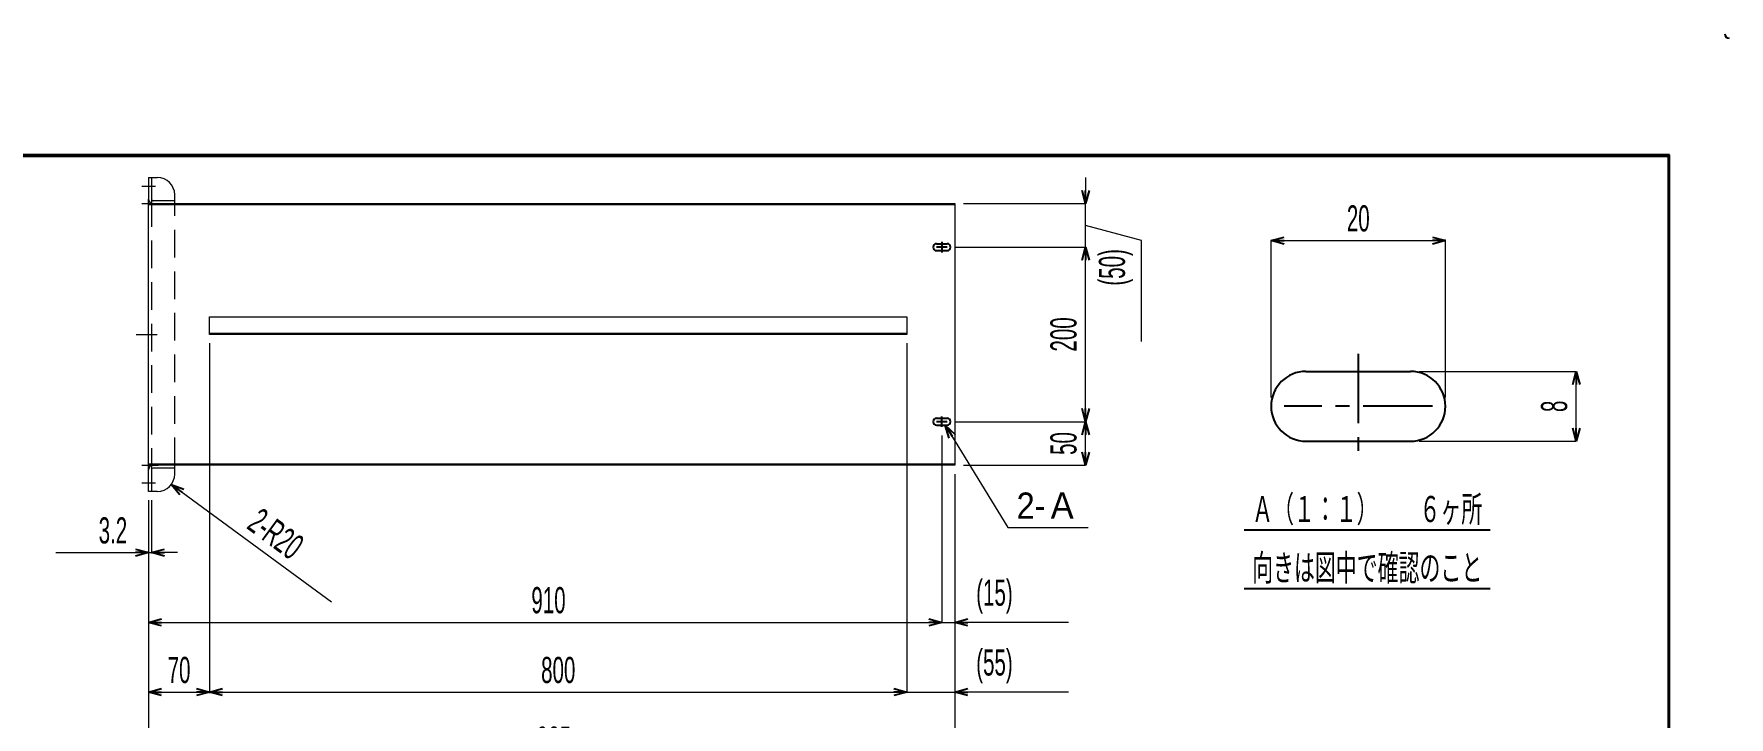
# Model space of a CAD drawing. Header units: millimetres. Extents: x -1485 to 1485, y -1050 to 1050.
# Drawn here: x -460 to 1485, y 267 to 1050 of the extents above; entities that cross this region are included whole.
import ezdxf
from ezdxf.enums import TextEntityAlignment as Align

# ---------------------------------------------------------------- set-up
doc = ezdxf.new("R2010")
doc.units = ezdxf.units.MM
doc.header["$LTSCALE"] = 2.5
doc.linetypes.add('CENTER', pattern=[50.8, 31.75, -6.35, 6.35, -6.35])
doc.linetypes.add('DASHED', pattern=[19.05, 12.7, -6.35])
for name, color, linetype in [('Layer0001', 7, 'Continuous'), ('Layer0012', 7, 'Continuous'), ('Layer0013', 7, 'Continuous'), ('Layer0014', 7, 'Continuous')]:
    doc.layers.add(name, color=color, linetype=linetype)
doc.styles.add('dcStyle0', font='ＭＳ Ｐゴシック', dxfattribs={"width": 0.6})
doc.dimstyles.new('dc_Radial01', dxfattribs={"dimtxt": 30, "dimasz": 15.00113, "dimexe": 0, "dimexo": 10, "dimgap": 10, "dimtad": 3, "dimdec": 1, "dimdsep": 46, "dimtxsty": 'dcStyle0', "dimblk1": 'OPEN30', "dimblk2": 'OPEN30', "dimsah": 1, "dimcen": 0.09, "dimclrd": 4, "dimclre": 4, "dimclrt": 4, "dimadec": 0, "dimazin": 2, "dimtfac": 1, "dimtdec": 4, "dimtofl": 0, "dimtmove": 0, "dimatfit": 3, "dimfxl": 1, "dimarcsym": 1})
doc.dimstyles.new('dc_Rotated', dxfattribs={"dimtxt": 30, "dimasz": 15.00113, "dimexe": 0, "dimexo": 10, "dimgap": 10, "dimtad": 3, "dimdec": 1, "dimdsep": 46, "dimtxsty": 'dcStyle0', "dimblk1": 'OPEN30', "dimblk2": 'OPEN30', "dimsah": 1, "dimcen": 0.09, "dimclrd": 4, "dimclre": 4, "dimclrt": 4, "dimadec": 0, "dimazin": 2, "dimtfac": 1, "dimtdec": 4, "dimtmove": 0, "dimatfit": 3, "dimfxl": 1, "dimarcsym": 1})
doc.dimstyles.new('dc_Rotated_F4', dxfattribs={"dimtxt": 30, "dimasz": 15.00113, "dimexe": 0, "dimexo": 10, "dimgap": 10, "dimtad": 3, "dimdec": 1, "dimdsep": 46, "dimtxsty": 'dcStyle0', "dimblk1": 'OPEN30', "dimblk2": 'OPEN30', "dimsah": 1, "dimcen": 0.09, "dimclrd": 4, "dimclre": 4, "dimclrt": 4, "dimadec": 0, "dimazin": 2, "dimtfac": 1, "dimtdec": 4, "dimtmove": 1, "dimatfit": 3, "dimfxl": 1, "dimarcsym": 1})

# ---------------------------------------------------------------- blocks, each defined once
blk = doc.blocks.new('DC_GROUP_AAD6-2739_7')
at = {"layer": 'Layer0013', "color": 4, "linetype": 'Continuous', "lineweight": 25}
blk.add_line((928.8, 414.3), (1210.8, 414.3), dxfattribs=at)
at = {"layer": 'Layer0013', "color": 4, "style": 'dcStyle0', "width": 0.586877}
blk.add_text('向きは図中で確認のこと', height=30, dxfattribs=at).set_placement((937.8, 423.3), (1201.8, 423.3), align=Align.FIT)
blk = doc.blocks.new('DC_GROUP_AAD6-2739_8')
at = {"layer": 'Layer0013', "color": 4, "linetype": 'Continuous', "lineweight": 25}
blk.add_line((928.8, 481.5), (1210.8, 481.5), dxfattribs=at)
at = {"layer": 'Layer0013', "color": 4, "style": 'dcStyle0', "width": 0.820741}
blk.add_text('Ａ（１：１）\u3000\u3000６ヶ所', height=30, dxfattribs=at).set_placement((937.8, 490.5), (1201.8, 490.5), align=Align.FIT)
blk = doc.blocks.new('_Open30')
at = {"color": 0, "linetype": 'ByBlock', "lineweight": -2}
for p, q in [((-1, 0.267949), (0, 0)), ((0, 0), (-1, -0.267949)), ((0, 0), (-1, 0))]:
    blk.add_line(p, q, dxfattribs=at)
blk = doc.blocks.new('DC_GROUP_AAD6-2739_10')
at = {"layer": 'Layer0013', "color": 4, "linetype": 'Continuous', "lineweight": 13}
for p, q in [((585.8, 601.6), (657.6, 484.4)), ((657.6, 484.4), (749.6, 484.4))]:
    blk.add_line(p, q, dxfattribs=at)
at = {"layer": 'Layer0013', "color": 4, "xscale": 15.00115266964712, "yscale": 15.00081580252128, "rotation": 121.504996733231}
blk.add_blockref('_Open30', (585.8, 601.6), dxfattribs=at)
at = {"layer": 'Layer0013', "color": 4, "style": 'dcStyle0', "width": 0.962335}
blk.add_text('2-Ａ', height=30, dxfattribs=at).set_placement((667.6, 494.4), (739.6, 494.4), align=Align.FIT)
blk = doc.blocks.new('DC_IMAGEDIMGROUP_3')
at = {"layer": 'Layer0012', "color": 4, "linetype": 'Continuous', "lineweight": 13}
for p, q in [((-328.2, 515.6), (-328.2, 455.6)), ((-325, 515.6), (-325, 455.6)), ((-434.7, 455.6), (-328.2, 455.6)), ((-328.2, 455.6), (-325, 455.6)), ((-295, 455.6), (-325, 455.6))]:
    blk.add_line(p, q, dxfattribs=at)
at = {"layer": 'Layer0012', "color": 4, "xscale": 15.00115266964712, "yscale": 15.00081580252128}
for p, rotation in [((-328.2, 455.6), 360), ((-325, 455.6), 180)]:
    blk.add_blockref('_Open30', p, dxfattribs=dict(at, rotation=rotation))
at = {"layer": 'Layer0012', "color": 4, "insert": (-352.7, 465.6), "char_height": 30, "attachment_point": 9, "style": 'dcStyle0'}
blk.add_mtext('\\T1.00;3.2', dxfattribs=at)
blk = doc.blocks.new('*D40')
at = {"layer": 'Layer0012', "color": 4, "linetype": 'Continuous', "lineweight": 13}
for p, q in [((-258.2, 695.6), (-258.2, 295.6)), ((-328.2, 515.6), (-328.2, 295.6)), ((-328.2, 295.6), (-258.2, 295.6))]:
    blk.add_line(p, q, dxfattribs=at)
at = {"layer": 'Layer0012', "color": 4, "xscale": 15.00115266964712, "yscale": 15.00081580252128}
for p, rotation in [((-328.2, 295.6), 180), ((-258.2, 295.6), 360)]:
    blk.add_blockref('_Open30', p, dxfattribs=dict(at, rotation=rotation))
at = {"layer": 'Layer0012', "color": 4, "insert": (-293.2, 305.6), "char_height": 30, "attachment_point": 8, "style": 'dcStyle0'}
blk.add_mtext('\\T1.00;70', dxfattribs=at)
blk = doc.blocks.new('*D41')
at = {"layer": 'Layer0012', "color": 4, "linetype": 'Continuous', "lineweight": 13}
for p, q in [((-258.2, 695.6), (-258.2, 295.6)), ((541.8, 695.6), (541.8, 295.6)), ((-258.2, 295.6), (541.8, 295.6))]:
    blk.add_line(p, q, dxfattribs=at)
at = {"layer": 'Layer0012', "color": 4, "xscale": 15.00115266964712, "yscale": 15.00081580252128}
for p, rotation in [((-258.2, 295.6), 180), ((541.8, 295.6), 360)]:
    blk.add_blockref('_Open30', p, dxfattribs=dict(at, rotation=rotation))
at = {"layer": 'Layer0012', "color": 4, "insert": (141.8, 305.6), "char_height": 30, "attachment_point": 8, "style": 'dcStyle0'}
blk.add_mtext('\\T1.00;800', dxfattribs=at)
blk = doc.blocks.new('*D42')
at = {"layer": 'Layer0012', "color": 4, "linetype": 'Continuous', "lineweight": 13}
for p, q in [((541.8, 695.6), (541.8, 295.6)), ((596.8, 545.6), (596.8, 295.6)), ((541.8, 295.6), (596.8, 295.6)), ((727.3, 295.6), (596.8, 295.6))]:
    blk.add_line(p, q, dxfattribs=at)
at = {"layer": 'Layer0012', "color": 4, "xscale": 15.00115266964712, "yscale": 15.00081580252128, "rotation": 180}
blk.add_blockref('_Open30', (596.8, 295.6), dxfattribs=at)
at = {"layer": 'Layer0012', "color": 4, "insert": (621.3, 305.6), "char_height": 30, "attachment_point": 7, "style": 'dcStyle0'}
blk.add_mtext('\\T1.00;(55)', dxfattribs=at)
blk = doc.blocks.new('*D43')
at = {"layer": 'Layer0012', "color": 4, "linetype": 'Continuous', "lineweight": 13}
for p, q in [((596.8, 545.6), (596.8, 215.6)), ((-328.2, 515.6), (-328.2, 215.6)), ((-328.2, 215.6), (596.8, 215.6))]:
    blk.add_line(p, q, dxfattribs=at)
at = {"layer": 'Layer0012', "color": 4, "xscale": 15.00115266964712, "yscale": 15.00081580252128}
for p, rotation in [((-328.2, 215.6), 180), ((596.8, 215.6), 360)]:
    blk.add_blockref('_Open30', p, dxfattribs=dict(at, rotation=rotation))
at = {"layer": 'Layer0012', "color": 4, "insert": (136.8, 225.6), "char_height": 30, "attachment_point": 8, "style": 'dcStyle0'}
blk.add_mtext('\\T1.00;925', dxfattribs=at)
blk = doc.blocks.new('*D44')
at = {"layer": 'Layer0012', "color": 4, "linetype": 'Continuous', "lineweight": 13}
blk.add_line((-118.2, 398.7), (-302.1, 533.7), dxfattribs=at)
at = {"layer": 'Layer0012', "color": 4, "xscale": 15.00115266964712, "yscale": 15.00081580252128, "rotation": 143.6960763889794}
blk.add_blockref('_Open30', (-302.1, 533.7), dxfattribs=at)
at = {"layer": 'Layer0012', "color": 4, "insert": (-217.1, 483.7), "char_height": 30, "attachment_point": 7, "rotation": 323.6961, "style": 'dcStyle0'}
blk.add_mtext('\\T1.00;2-R20', dxfattribs=at)
blk = doc.blocks.new('*D46')
at = {"layer": 'Layer0012', "color": 4, "linetype": 'Continuous', "lineweight": 13}
for p, q in [((581.8, 589.6), (581.8, 375.6)), ((-328.2, 515.6), (-328.2, 375.6)), ((-328.2, 375.6), (581.8, 375.6))]:
    blk.add_line(p, q, dxfattribs=at)
at = {"layer": 'Layer0012', "color": 4, "xscale": 15.00115266964712, "yscale": 15.00081580252128}
for p, rotation in [((-328.2, 375.6), 180), ((581.8, 375.6), 360)]:
    blk.add_blockref('_Open30', p, dxfattribs=dict(at, rotation=rotation))
at = {"layer": 'Layer0012', "color": 4, "insert": (130.6, 385.6), "char_height": 30, "attachment_point": 8, "style": 'dcStyle0'}
blk.add_mtext('\\T1.00;910', dxfattribs=at)
blk = doc.blocks.new('*D47')
at = {"layer": 'Layer0012', "color": 4, "linetype": 'Continuous', "lineweight": 13}
for p, q in [((581.8, 589.6), (581.8, 375.6)), ((596.8, 545.6), (596.8, 375.6)), ((581.8, 375.6), (596.8, 375.6)), ((727.3, 375.6), (596.8, 375.6))]:
    blk.add_line(p, q, dxfattribs=at)
at = {"layer": 'Layer0012', "color": 4, "xscale": 15.00115266964712, "yscale": 15.00081580252128, "rotation": 180}
blk.add_blockref('_Open30', (596.8, 375.6), dxfattribs=at)
at = {"layer": 'Layer0012', "color": 4, "insert": (621.3, 385.6), "char_height": 30, "attachment_point": 7, "style": 'dcStyle0'}
blk.add_mtext('\\T1.00;(15)', dxfattribs=at)
blk = doc.blocks.new('*D48')
at = {"layer": 'Layer0012', "color": 4, "linetype": 'Continuous', "lineweight": 13}
for p, q in [((597.8, 605.6), (746.8, 605.6)), ((746.8, 555.6), (746.8, 605.6)), ((606.8, 555.6), (746.8, 555.6))]:
    blk.add_line(p, q, dxfattribs=at)
at = {"layer": 'Layer0012', "color": 4, "xscale": 15.00115266964712, "yscale": 15.00081580252128}
for p, rotation in [((746.8, 605.6), 90), ((746.8, 555.6), 270)]:
    blk.add_blockref('_Open30', p, dxfattribs=dict(at, rotation=rotation))
at = {"layer": 'Layer0012', "color": 4, "insert": (736.8, 580.6), "char_height": 30, "attachment_point": 8, "rotation": 90, "style": 'dcStyle0'}
blk.add_mtext('\\T1.00;50', dxfattribs=at)
blk = doc.blocks.new('*D49')
at = {"layer": 'Layer0012', "color": 4, "linetype": 'Continuous', "lineweight": 13}
for p, q in [((597.8, 805.6), (746.8, 805.6)), ((746.8, 605.6), (746.8, 805.6)), ((597.8, 605.6), (746.8, 605.6))]:
    blk.add_line(p, q, dxfattribs=at)
at = {"layer": 'Layer0012', "color": 4, "xscale": 15.00115266964712, "yscale": 15.00081580252128}
for p, rotation in [((746.8, 805.6), 90), ((746.8, 605.6), 270)]:
    blk.add_blockref('_Open30', p, dxfattribs=dict(at, rotation=rotation))
at = {"layer": 'Layer0012', "color": 4, "insert": (736.8, 705.6), "char_height": 30, "attachment_point": 8, "rotation": 90, "style": 'dcStyle0'}
blk.add_mtext('\\T1.00;200', dxfattribs=at)
blk = doc.blocks.new('*D50')
at = {"layer": 'Layer0012', "color": 4, "linetype": 'Continuous', "lineweight": 13}
for p, q in [((746.8, 885.6), (746.8, 855.6)), ((606.8, 855.6), (746.8, 855.6)), ((746.8, 805.6), (746.8, 855.6)), ((811, 813.4), (746.8, 830.6)), ((597.8, 805.6), (746.8, 805.6)), ((811, 697.4), (811, 813.4))]:
    blk.add_line(p, q, dxfattribs=at)
at = {"layer": 'Layer0012', "color": 4, "xscale": 15.00115266964712, "yscale": 15.00081580252128, "rotation": 270}
blk.add_blockref('_Open30', (746.8, 855.6), dxfattribs=at)
at = {"layer": 'Layer0012', "color": 4, "insert": (801, 803.4), "char_height": 30, "attachment_point": 9, "rotation": 90, "style": 'dcStyle0'}
blk.add_mtext('\\T1.00;(50)', dxfattribs=at)
blk = doc.blocks.new('*D52')
at = {"layer": 'Layer0012', "color": 4, "linetype": 'Continuous', "lineweight": 13}
for p, q in [((959.6, 813.2), (1159.6, 813.2)), ((959.6, 633.2), (959.6, 813.2)), ((1159.6, 633.2), (1159.6, 813.2))]:
    blk.add_line(p, q, dxfattribs=at)
at = {"layer": 'Layer0012', "color": 4, "xscale": 15.00115266964712, "yscale": 15.00081580252128}
for p, rotation in [((959.6, 813.2), 180), ((1159.6, 813.2), 360)]:
    blk.add_blockref('_Open30', p, dxfattribs=dict(at, rotation=rotation))
at = {"layer": 'Layer0012', "color": 4, "insert": (1059.6, 823.2), "char_height": 30, "attachment_point": 8, "style": 'dcStyle0'}
blk.add_mtext('\\T1.00;20', dxfattribs=at)
blk = doc.blocks.new('*D53')
at = {"layer": 'Layer0012', "color": 4, "linetype": 'Continuous', "lineweight": 13}
for p, q in [((1129.6, 663.2), (1309.6, 663.2)), ((1309.6, 583.2), (1309.6, 663.2)), ((1129.6, 583.2), (1309.6, 583.2))]:
    blk.add_line(p, q, dxfattribs=at)
at = {"layer": 'Layer0012', "color": 4, "xscale": 15.00115266964712, "yscale": 15.00081580252128}
for p, rotation in [((1309.6, 663.2), 90), ((1309.6, 583.2), 270)]:
    blk.add_blockref('_Open30', p, dxfattribs=dict(at, rotation=rotation))
at = {"layer": 'Layer0012', "color": 4, "insert": (1299.6, 623.2), "char_height": 30, "attachment_point": 8, "rotation": 90, "style": 'dcStyle0'}
blk.add_mtext('\\T1.00;8', dxfattribs=at)
blk = doc.blocks.new('DC_GROUP_AAD6-2739_6')
at = {"color": 2, "linetype": 'CENTER', "lineweight": 25}
for p, q in [((1059.6, 683.2), (1059.6, 563.2)), ((1059.6, 683.2), (1059.6, 563.2)), ((1144.6, 623.2), (974.6, 623.2))]:
    blk.add_line(p, q, dxfattribs=at)
at = {"color": 3, "linetype": 'Continuous', "lineweight": 25}
for p, q in [((999.6, 663.2), (1119.6, 663.2)), ((999.6, 583.2), (1119.6, 583.2))]:
    blk.add_line(p, q, dxfattribs=at)
for centre, start, end in [((999.6, 623.2), 90, 270), ((1119.6, 623.2), 270, 90)]:
    blk.add_arc(centre, 40, start, end, dxfattribs=at)
blk = doc.blocks.new('DC_GROUP_AAD6-2739_22')
at = {"layer": 'Layer0001', "color": 3, "linetype": 'Continuous', "lineweight": 18}
for p, q in [((-328.2, 885.6), (-325, 885.6)), ((-328.2, 885.6), (-328.2, 860.8)), ((-325, 885.6), (-325, 860.8)), ((-325, 885.6), (-318.2, 885.6)), ((-328.2, 855.6), (-328.2, 860.8)), ((-298.2, 858.8), (-323, 858.8)), ((-298.2, 858.8), (-298.2, 865.6)), ((-298.2, 855.6), (-298.2, 858.8)), ((-328.2, 855.6), (596.8, 855.6)), ((-328.2, 555.6), (-328.2, 855.6)), ((596.8, 854), (-328.2, 854)), ((596.8, 855.6), (596.8, 555.6)), ((-258.2, 725.6), (541.8, 725.6)), ((-258.2, 705.6), (-258.2, 725.6)), ((541.8, 725.6), (541.8, 705.6)), ((-258.2, 707.2), (541.8, 707.2)), ((541.8, 705.6), (-258.2, 705.6)), ((-328.2, 557.2), (596.8, 557.2)), ((-328.2, 550.4), (-328.2, 555.6)), ((596.8, 555.6), (-328.2, 555.6)), ((-328.2, 525.6), (-328.2, 550.4)), ((-325, 550.4), (-325, 525.6)), ((-298.2, 552.4), (-323, 552.4)), ((-298.2, 552.4), (-298.2, 555.6)), ((-298.2, 545.6), (-298.2, 552.4)), ((-325, 525.6), (-328.2, 525.6)), ((-318.2, 525.6), (-325, 525.6))]:
    blk.add_line(p, q, dxfattribs=at)
at = {"layer": 'Layer0001', "color": 3, "linetype": 'DASHED', "lineweight": 18}
for p, q in [((-325, 860.8), (-325, 550.4)), ((-298.2, 555.6), (-298.2, 855.6))]:
    blk.add_line(p, q, dxfattribs=at)
at = {"layer": 'Layer0001', "color": 3, "linetype": 'Continuous', "lineweight": 18}
for centre, radius, start, end in [((-318.2, 865.6), 20, 0, 90), ((-323, 860.8), 5.2, 180, 270), ((-323, 860.8), 2, 180, 270), ((-323, 550.4), 5.2, 90, 180), ((-323, 550.4), 2, 90, 180), ((-318.2, 545.6), 20, 270, 0)]:
    blk.add_arc(centre, radius, start, end, dxfattribs=at)
blk = doc.blocks.new('DC_GROUP_AAD6-2739_23')
at = {"color": 3, "linetype": 'Continuous', "lineweight": 25}
for p, q in [((575.8, 809.6), (587.8, 809.6)), ((575.8, 801.6), (587.8, 801.6)), ((575.8, 609.6), (587.8, 609.6)), ((575.8, 601.6), (587.8, 601.6))]:
    blk.add_line(p, q, dxfattribs=at)
at = {"color": 2, "linetype": 'CENTER', "lineweight": 25}
for p, q in [((587.8, 805.6), (575.8, 805.6)), ((581.8, 811.6), (581.8, 799.6)), ((587.8, 605.6), (575.8, 605.6)), ((581.8, 599.6), (581.8, 611.6))]:
    blk.add_line(p, q, dxfattribs=at)
at = {"color": 3, "linetype": 'Continuous', "lineweight": 25}
for centre, start, end in [((575.8, 805.6), 90, 270), ((587.8, 805.6), 270, 90), ((575.8, 605.6), 90, 270), ((587.8, 605.6), 270, 90)]:
    blk.add_arc(centre, 4, start, end, dxfattribs=at)
blk = doc.blocks.new('DC_GROUP_AAD6-2739_21')
at = {"color": 2, "linetype": 'CENTER', "lineweight": 18}
for p, q in [((-336, 875.6), (-320.1, 875.6)), ((-336, 855.6), (-317, 855.6)), ((-342.5, 705.6), (-318.4, 705.6)), ((-336, 555.6), (-317, 555.6)), ((-336, 535.6), (-320.1, 535.6))]:
    blk.add_line(p, q, dxfattribs=at)
at = {"linetype": 'Continuous'}
blk.add_blockref('DC_GROUP_AAD6-2739_23', (0, 0), dxfattribs=at)
at = {"layer": 'Layer0001', "linetype": 'Continuous'}
blk.add_blockref('DC_GROUP_AAD6-2739_22', (0, 0), dxfattribs=at)

msp = doc.modelspace()

# ---------------------------------------------------------------- linework, layer by layer
at = {"layer": 'Layer0014', "color": 3, "linetype": 'Continuous', "lineweight": 25}
for p, q in [((1416.5, 911.5), (-1416.5, 911.5)), ((-1415, 910), (1415, 910)), ((1415, 910), (1415, -980)), ((1416.5, -981.5), (1416.5, 911.5))]:
    msp.add_line(p, q, dxfattribs=at)
at = {"layer": 'Layer0014', "color": 5, "linetype": 'Continuous', "lineweight": 25}
msp.add_arc((1485, 1050), 5, 180, 270, dxfattribs=at)

# ---------------------------------------------------------------- block references
at = {"linetype": 'Continuous'}
for name in ['DC_GROUP_AAD6-2739_21', 'DC_GROUP_AAD6-2739_6']:
    msp.add_blockref(name, (0, 0), dxfattribs=at)
at = {"layer": 'Layer0012', "linetype": 'Continuous'}
msp.add_blockref('DC_IMAGEDIMGROUP_3', (0, 0), dxfattribs=at)
at = {"layer": 'Layer0013', "linetype": 'Continuous'}
for name in ['DC_GROUP_AAD6-2739_10', 'DC_GROUP_AAD6-2739_8', 'DC_GROUP_AAD6-2739_7']:
    msp.add_blockref(name, (0, 0), dxfattribs=at)

# ---------------------------------------------------------------- dimensions: what is measured, and where the dimension line sits
at = {"layer": 'Layer0012', "linetype": 'Continuous', "lineweight": 13}
dim = msp.add_linear_dim(base=(746.82, 855.57), p1=(587.82, 805.57), p2=(596.82, 855.57), angle=90, text='(<>)', dimstyle='dc_Rotated_F4', override={"dimtxt": 30, "dimasz": 15.00113, "dimexe": 0, "dimexo": 10, "dimgap": 10, "dimtad": 3, "dimtih": 0, "dimtoh": 0, "dimdec": 1, "dimlfac": 1, "dimzin": 8, "dimtxsty": 'dcStyle0', "dimblk1": 'Open30', "dimblk2": 'Open30', "dimsah": 1, "dimclrd": 4, "dimclre": 4, "dimclrt": 4, "dimazin": 2, "dimtofl": 1, "dimtmove": 1, "dimtolj": 0, "dimtzin": 8, "dimarcsym": 1}, dxfattribs=at)
dim.commit()
dim.dimension.update_dxf_attribs({"geometry": '*D50', "text_midpoint": (811.01, 755.36), "dimtype": 160})
for base, p1, p2, override, picture, middle in [((1159.57, 813.21), (959.57, 623.21), (1159.57, 623.21), {"dimtxt": 30, "dimasz": 15.00113, "dimexe": 0, "dimexo": 10, "dimgap": 10, "dimtad": 3, "dimtih": 0, "dimtoh": 0, "dimdec": 1, "dimlfac": 0.1, "dimzin": 8, "dimtxsty": 'dcStyle0', "dimblk1": 'Open30', "dimblk2": 'Open30', "dimsah": 1, "dimclrd": 4, "dimclre": 4, "dimclrt": 4, "dimazin": 2, "dimtofl": 1, "dimtolj": 0, "dimtzin": 8, "dimarcsym": 1}, '*D52', (1059.57, 813.21)), ((-258.18, 295.57), (-328.18, 525.57), (-258.18, 705.57), {"dimtxt": 30, "dimasz": 15.00113, "dimexe": 0, "dimexo": 10, "dimgap": 10, "dimtad": 3, "dimtih": 0, "dimtoh": 0, "dimdec": 1, "dimlfac": 1, "dimzin": 8, "dimtxsty": 'dcStyle0', "dimblk1": 'Open30', "dimblk2": 'Open30', "dimsah": 1, "dimclrd": 4, "dimclre": 4, "dimclrt": 4, "dimazin": 2, "dimtofl": 1, "dimtolj": 0, "dimtzin": 8, "dimarcsym": 1}, '*D40', (-293.18, 295.57)), ((541.82, 295.57), (-258.18, 705.57), (541.82, 705.57), {"dimtxt": 30, "dimasz": 15.00113, "dimexe": 0, "dimexo": 10, "dimgap": 10, "dimtad": 3, "dimtih": 0, "dimtoh": 0, "dimdec": 1, "dimlfac": 1, "dimzin": 8, "dimtxsty": 'dcStyle0', "dimblk1": 'Open30', "dimblk2": 'Open30', "dimsah": 1, "dimclrd": 4, "dimclre": 4, "dimclrt": 4, "dimazin": 2, "dimtofl": 1, "dimtolj": 0, "dimtzin": 8, "dimarcsym": 1}, '*D41', (141.82, 295.57)), ((581.82, 375.57), (-328.18, 525.57), (581.82, 599.57), {"dimtxt": 30, "dimasz": 15.00113, "dimexe": 0, "dimexo": 10, "dimgap": 10, "dimtad": 3, "dimtih": 0, "dimtoh": 0, "dimdec": 1, "dimlfac": 1, "dimzin": 8, "dimtxsty": 'dcStyle0', "dimblk1": 'Open30', "dimblk2": 'Open30', "dimsah": 1, "dimclrd": 4, "dimclre": 4, "dimclrt": 4, "dimazin": 2, "dimtofl": 1, "dimtolj": 0, "dimtzin": 8, "dimarcsym": 1}, '*D46', (130.57, 375.57)), ((596.82, 215.57), (-328.18, 525.57), (596.82, 555.57), {"dimtxt": 30, "dimasz": 15.00113, "dimexe": 0, "dimexo": 10, "dimgap": 10, "dimtad": 3, "dimtih": 0, "dimtoh": 0, "dimdec": 1, "dimlfac": 1, "dimzin": 8, "dimtxsty": 'dcStyle0', "dimblk1": 'Open30', "dimblk2": 'Open30', "dimsah": 1, "dimclrd": 4, "dimclre": 4, "dimclrt": 4, "dimazin": 2, "dimtofl": 1, "dimtolj": 0, "dimtzin": 8, "dimarcsym": 1}, '*D43', (136.82, 215.57))]:
    dim = msp.add_linear_dim(base=base, p1=p1, p2=p2, dimstyle='dc_Rotated', override=override, dxfattribs=at)
    dim.commit()
    dim.dimension.update_dxf_attribs({"geometry": picture, "text_midpoint": middle, "dimtype": 160})
for base, p1, p2, override, picture, middle in [((746.82, 805.57), (587.82, 605.57), (587.82, 805.57), {"dimtxt": 30, "dimasz": 15.00113, "dimexe": 0, "dimexo": 10, "dimgap": 10, "dimtad": 3, "dimtih": 0, "dimtoh": 0, "dimdec": 1, "dimlfac": 1, "dimzin": 8, "dimtxsty": 'dcStyle0', "dimblk1": 'Open30', "dimblk2": 'Open30', "dimsah": 1, "dimclrd": 4, "dimclre": 4, "dimclrt": 4, "dimazin": 2, "dimtofl": 1, "dimtolj": 0, "dimtzin": 8, "dimarcsym": 1}, '*D49', (746.82, 705.57)), ((1309.57, 663.21), (1119.57, 583.21), (1119.57, 663.21), {"dimtxt": 30, "dimasz": 15.00113, "dimexe": 0, "dimexo": 10, "dimgap": 10, "dimtad": 3, "dimtih": 0, "dimtoh": 0, "dimdec": 1, "dimlfac": 0.1, "dimzin": 8, "dimtxsty": 'dcStyle0', "dimblk1": 'Open30', "dimblk2": 'Open30', "dimsah": 1, "dimclrd": 4, "dimclre": 4, "dimclrt": 4, "dimazin": 2, "dimtofl": 1, "dimtolj": 0, "dimtzin": 8, "dimarcsym": 1}, '*D53', (1309.57, 623.21)), ((746.82, 605.57), (596.82, 555.57), (587.82, 605.57), {"dimtxt": 30, "dimasz": 15.00113, "dimexe": 0, "dimexo": 10, "dimgap": 10, "dimtad": 3, "dimtih": 0, "dimtoh": 0, "dimdec": 1, "dimlfac": 1, "dimzin": 8, "dimtxsty": 'dcStyle0', "dimblk1": 'Open30', "dimblk2": 'Open30', "dimsah": 1, "dimclrd": 4, "dimclre": 4, "dimclrt": 4, "dimazin": 2, "dimtofl": 1, "dimtolj": 0, "dimtzin": 8, "dimarcsym": 1}, '*D48', (746.82, 580.57))]:
    dim = msp.add_linear_dim(base=base, p1=p1, p2=p2, angle=90, dimstyle='dc_Rotated', override=override, dxfattribs=at)
    dim.commit()
    dim.dimension.update_dxf_attribs({"geometry": picture, "text_midpoint": middle, "dimtype": 160})
for base, p1, picture, middle in [((596.82, 295.57), (541.82, 705.57), '*D42', (669.31, 295.57)), ((596.82, 375.57), (581.82, 599.57), '*D47', (669.31, 375.57))]:
    dim = msp.add_linear_dim(base=base, p1=p1, p2=(596.82, 555.57), text='(<>)', dimstyle='dc_Rotated', override={"dimtxt": 30, "dimasz": 15.00113, "dimexe": 0, "dimexo": 10, "dimgap": 10, "dimtad": 3, "dimtih": 0, "dimtoh": 0, "dimdec": 1, "dimlfac": 1, "dimzin": 8, "dimtxsty": 'dcStyle0', "dimblk1": 'Open30', "dimblk2": 'Open30', "dimsah": 1, "dimclrd": 4, "dimclre": 4, "dimclrt": 4, "dimazin": 2, "dimtofl": 1, "dimtolj": 0, "dimtzin": 8, "dimarcsym": 1}, dxfattribs=at)
    dim.commit()
    dim.dimension.update_dxf_attribs({"geometry": picture, "text_midpoint": middle, "dimtype": 160})
dim = msp.add_radius_dim(center=(-318.18, 545.57), mpoint=(-302.07, 533.73), text='2-R20', dimstyle='dc_Radial01', override={"dimtxt": 30, "dimasz": 15.00113, "dimexe": 0, "dimexo": 10, "dimgap": 10, "dimtad": 3, "dimtih": 0, "dimtoh": 0, "dimdec": 1, "dimlfac": 1, "dimzin": 8, "dimtxsty": 'dcStyle0', "dimblk1": 'Open30', "dimblk2": 'Open30', "dimsah": 1, "dimclrd": 4, "dimclre": 4, "dimclrt": 4, "dimazin": 2, "dimtolj": 0, "dimtzin": 8, "dimarcsym": 1}, dxfattribs=at)
dim.commit()
dim.dimension.update_dxf_attribs({"geometry": '*D44', "text_midpoint": (-174.65, 440.11), "dimtype": 164})

doc.saveas('drawing.dxf')
